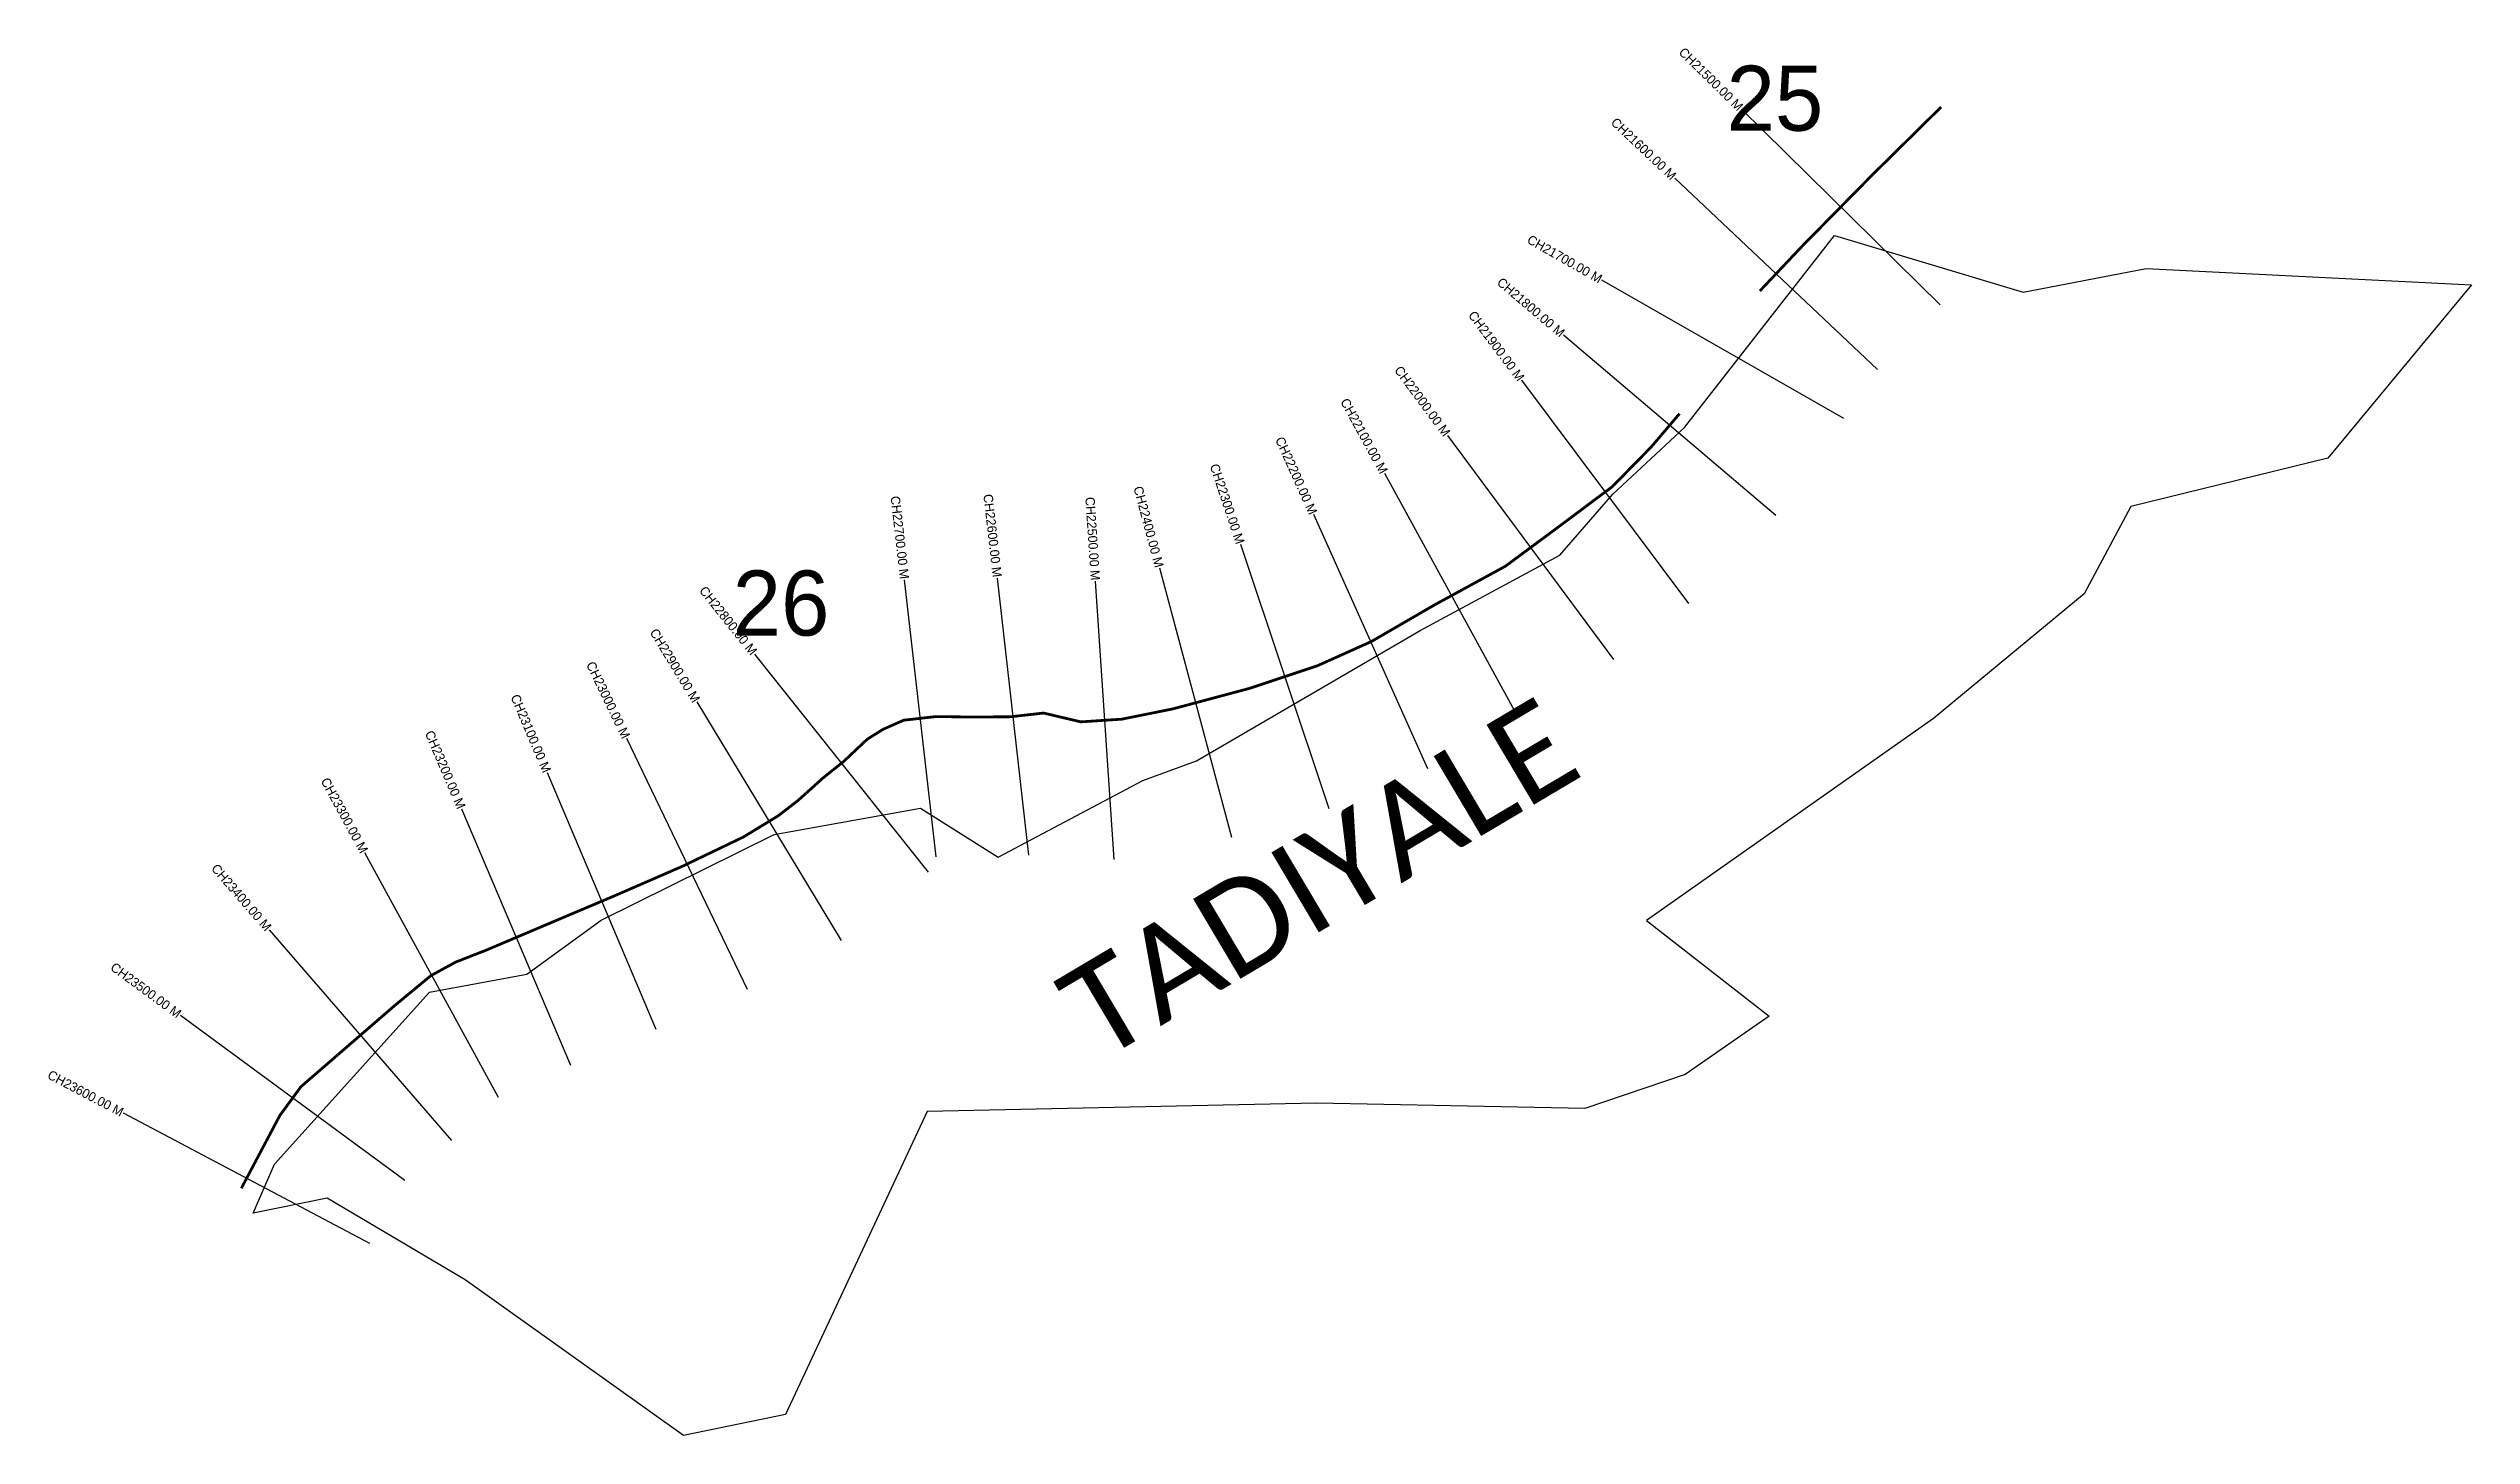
# Model space of a CAD drawing. Header units: metres. Extents: x 257854 to 260462, y 2207999 to 2209492.
import ezdxf
from ezdxf.enums import TextEntityAlignment as Align

# ---------------------------------------------------------------- set-up
doc = ezdxf.new("R2010")
doc.units = ezdxf.units.M
for name, color, linetype in [('CS', 134, 'Continuous'), ('CSMark', 6, 'Continuous'), ('NATURALLY PROTECTED', 3, 'Continuous'), ('village', 3, 'Continuous'), ('VILLAGE NAME', 250, 'Continuous')]:
    doc.layers.add(name, color=color, linetype=linetype)

msp = doc.modelspace()

# ---------------------------------------------------------------- linework, layer by layer
at = {"color": 6}
msp.add_lwpolyline([(260461.9, 2209238.1), (260307.2, 2209051.2)], dxfattribs=at)
at = {"layer": 'CS'}
for p, q in [((259889.9, 2209216.5), (259676.1, 2209427)), ((259822.6, 2209146.9), (259604.4, 2209352.8)), ((259786.4, 2209094.2), (259525.9, 2209242.9)), ((259713.2, 2208989.6), (259484.6, 2209183.9)), ((259619.3, 2208894.8), (259439.8, 2209135.2)), ((259538.6, 2208834.7), (259360, 2209075.8)), ((259436.1, 2208771.8), (259292.1, 2209035)), ((259338.7, 2208716.9), (259215.8, 2208990.6)), ((259232.2, 2208674), (259137.2, 2208958.6)), ((258809.2, 2208622.2), (258775.4, 2208920.3)), ((258909.1, 2208624.2), (258875.3, 2208922.3)), ((259000.8, 2208619.5), (258980.8, 2208918.8)), ((259127.6, 2208643.2), (259050, 2208933)), ((258801.1, 2208605.9), (258614.2, 2208840.5)), ((258707.6, 2208532.3), (258552.1, 2208788.9)), ((258606.3, 2208479.3), (258476.2, 2208749.6)), ((258508, 2208436.4), (258391.1, 2208712.7)), ((258416, 2208397.5), (258298.9, 2208673.6)), ((258338.1, 2208363.1), (258194.5, 2208626.5)), ((258288, 2208317), (258091.7, 2208543.8)), ((258237.6, 2208273.9), (257995.8, 2208451.5)), ((258199.7, 2208205.9), (257934.5, 2208346.2))]:
    msp.add_line(p, q, dxfattribs=at)
at = {"layer": 'NATURALLY PROTECTED', "const_width": 3, "flags": 128}
for points in [[(259891, 2209429.3), (259817.6, 2209356.9), (259741.6, 2209279.7), (259695.9, 2209231.3)], [(259609.5, 2209099.3), (259578.7, 2209063.1), (259537, 2209020.6), (259478.3, 2208976.7), (259422.1, 2208935.1), (259345.4, 2208893.2), (259277.6, 2208853.9), (259219.9, 2208828), (259147.1, 2208803.7), (259063.8, 2208781.4), (259009, 2208770.4), (258965.1, 2208767.5), (258924.9, 2208777), (258889.5, 2208773), (258848.5, 2208772.7), (258809, 2208773.2), (258774.4, 2208769.3), (258752, 2208759.4), (258735.1, 2208748.8), (258709.9, 2208725), (258688, 2208707.5), (258660.3, 2208682.6), (258639, 2208666.2), (258601.9, 2208643.6), (258536.5, 2208612.2), (258464.6, 2208580.9), (258397, 2208552.3), (258325.3, 2208521.9), (258292.1, 2208508.9), (258265.4, 2208494.3), (258226.1, 2208461.8), (258125.6, 2208374.8), (258103, 2208344), (258061.4, 2208265.4)]]:
    msp.add_lwpolyline(points, dxfattribs=at)
at = {"layer": 'village', "color": 6}
for points in [[(258097.1, 2208291.5, 0), (258263.9, 2208476.5, 0), (258368.8, 2208495.8, 0), (258448.7, 2208554, 0), (258634.8, 2208646.1, 0), (258792.5, 2208674.5, 0), (258876.2, 2208622, 0), (259031.8, 2208704.4, 0), (259089.7, 2208725.7, 0), (259330.2, 2208865.9, 0), (259480.5, 2208947.1, 0), (259537.8, 2209012.7, 0), (259614.9, 2209084.4, 0), (259776.1, 2209290.9, 0), (259979.2, 2209230.1, 0), (260111.6, 2209255.4, 0), (260461.9, 2209238.1, 0)], [(260307.2, 2209051.2, 0), (260095.2, 2208999.3, 0), (260044.9, 2208905.5, 0), (259883, 2208771, 0), (259574, 2208553.7, 0), (259706, 2208450.8, 0), (259615.4, 2208387.9, 0), (259507.4, 2208351.2, 0), (259218.9, 2208357.1, 0), (258799.5, 2208348, 0), (258647.2, 2208021.8, 0), (258537.5, 2207999.3, 0), (258302.5, 2208166.9, 0), (258153.8, 2208254.7, 0), (258074.2, 2208238.7, 0), (258097.1, 2208291.5, 0)]]:
    msp.add_polyline3d(points, dxfattribs=at)

# ---------------------------------------------------------------- texts
at = {"char_height": 70, "attachment_point": 1}
for s, insert in [('25', (259660.1, 2209473.8)), ('26', (258590.3, 2208930.4))]:
    msp.add_mtext_dynamic_manual_height_columns(s, width=95.172, gutter_width=1, heights=[0], dxfattribs=dict(at, insert=insert))
at = {"layer": 'CSMark'}
for s, rotation, p in [('CH21500.00 M', 315.4287, (259675.4, 2209427.7)), ('CH21600.00 M', 316.6605, (259603.6, 2209353.5)), ('CH21700.00 M', 330.2922, (259525, 2209243.4)), ('CH21800.00 M', 319.6421, (259483.8, 2209184.6)), ('CH21900.00 M', 306.7578, (259439.2, 2209136)), ('CH22000.00 M', 306.52, (259359.5, 2209076.6)), ('CH22100.00 M', 298.6888, (259291.6, 2209035.8)), ('CH22200.00 M', 294.1823, (259215.4, 2208991.5)), ('CH22400.00 M', 285.001, (259049.7, 2208934)), ('CH22300.00 M', 288.4517, (259136.9, 2208959.5)), ('CH22700.00 M', 276.46, (258775.3, 2208921.3)), ('CH22600.00 M', 276.4651, (258875.2, 2208923.3)), ('CH22500.00 M', 273.8112, (258980.8, 2208919.8)), ('CH22800.00 M', 308.5468, (258613.6, 2208841.3)), ('CH22900.00 M', 301.2345, (258551.5, 2208789.7)), ('CH23000.00 M', 295.6903, (258475.8, 2208750.5)), ('CH23100.00 M', 292.9492, (258390.7, 2208713.6)), ('CH23200.00 M', 292.9838, (258298.5, 2208674.6)), ('CH23300.00 M', 298.5934, (258194, 2208627.4)), ('CH23400.00 M', 310.8858, (258091, 2208544.5)), ('CH23500.00 M', 323.7021, (257995, 2208452)), ('CH23600.00 M', 332.1187, (257933.6, 2208346.7))]:
    msp.add_text(s, height=10, rotation=rotation, dxfattribs=at).set_placement(p, align=Align.MIDDLE_RIGHT)
at = {"layer": 'VILLAGE NAME', "insert": (258933.9, 2208486.8), "char_height": 100, "attachment_point": 1, "rotation": 30.6788}
msp.add_mtext_dynamic_manual_height_columns('{\\fCalibri|b0|i0|c0|p34;TADIYALE}', width=1538.461, gutter_width=667.3, heights=[0], dxfattribs=at)

doc.saveas('drawing.dxf')
